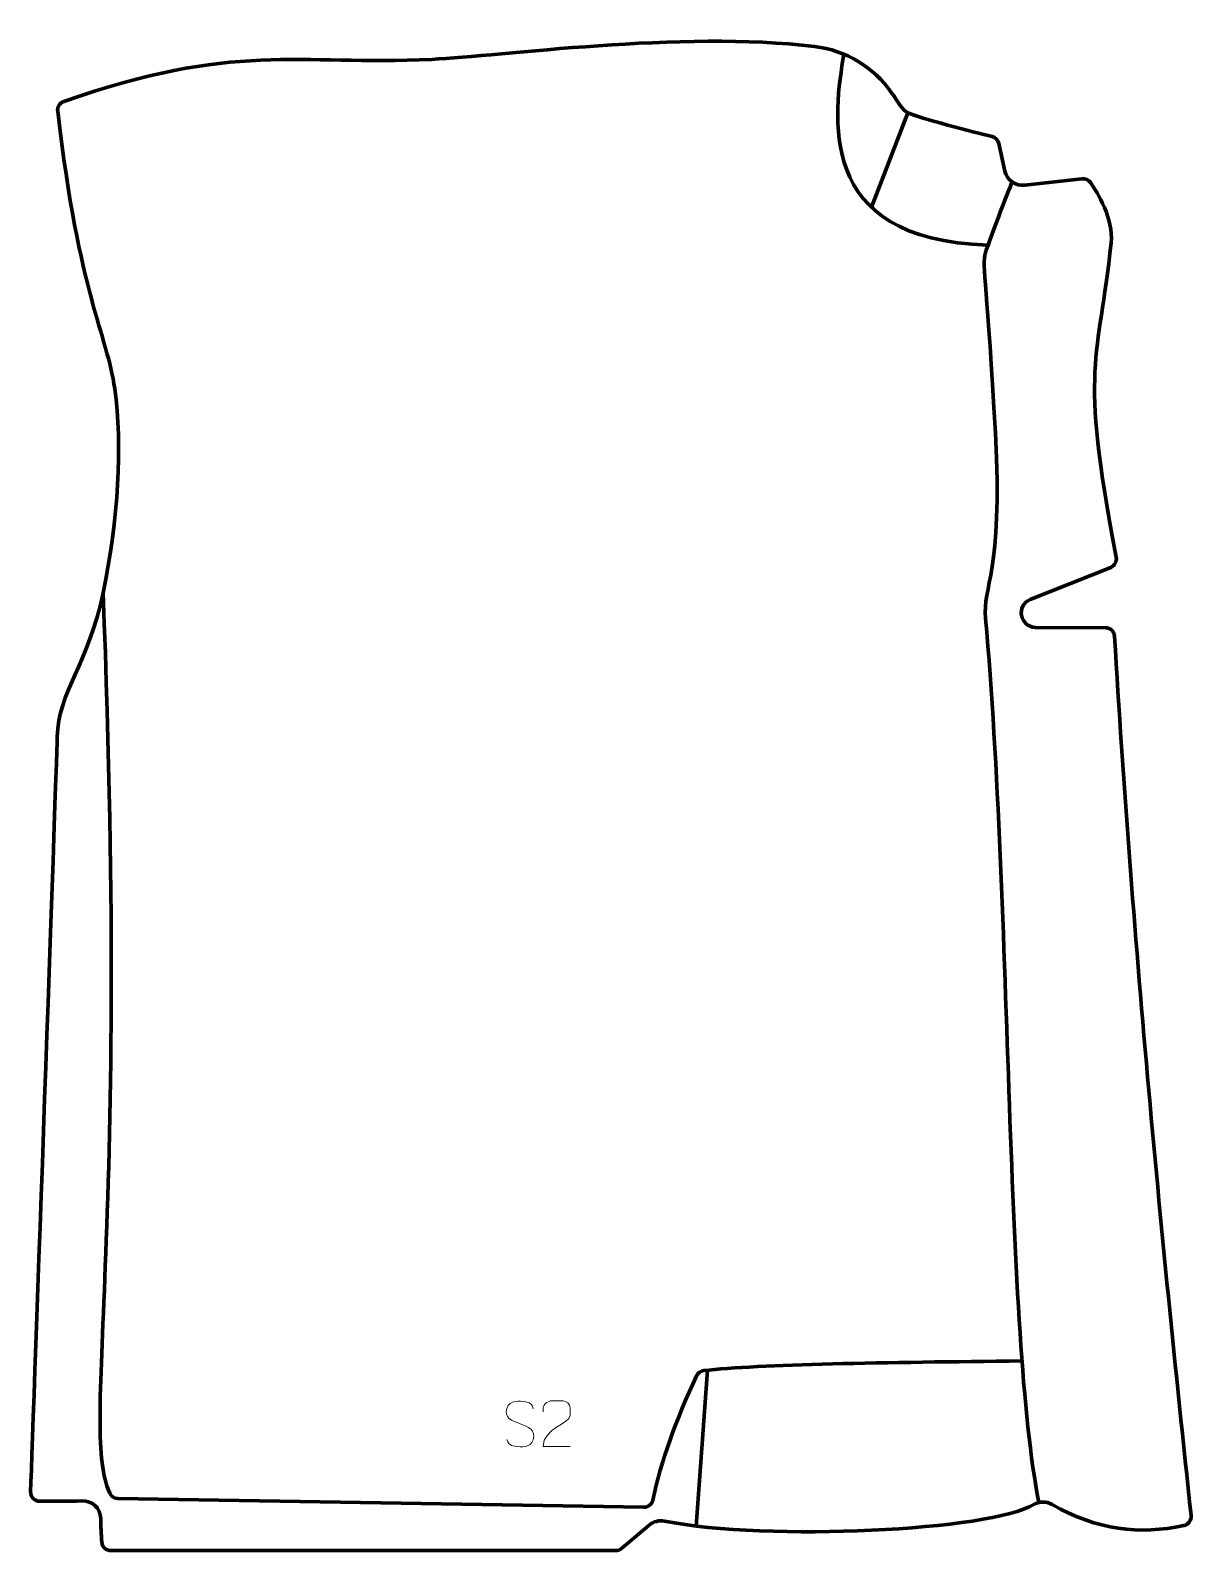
# Model space of a CAD drawing. Header units: millimetres. Extents: x -318 to 318, y -413 to 419.
import ezdxf

# ---------------------------------------------------------------- set-up
doc = ezdxf.new("R2010")
doc.units = ezdxf.units.MM
doc.header["$MEASUREMENT"] = 0
for name, color, linetype in [('layer 1', 7, 'Continuous'), ('layer 2', 7, 'Continuous'), ('layer 3', 7, 'Continuous')]:
    doc.layers.add(name, color=color, linetype=linetype)

msp = doc.modelspace()

# ---------------------------------------------------------------- linework, layer by layer
at = {"layer": 'layer 1', "color": 250, "lineweight": 9}
for points, knots in [([(-49.6756, -343.5315), (-53.9239, -342.0611), (-58.832, -340.2653), (-56.8269, -334.745), (-56.8269, -334.745), (-55.3234, -330.6051), (-50.1098, -330.9936), (-46.5062, -331.5947), (-46.5062, -331.5947), (-43.6456, -332.0719), (-42.7809, -333.2851), (-42.4703, -335.3692)], [0, 0, 0, 0, 0.25, 0.25, 0.25, 0.25, 0.5, 0.5, 0.5, 0.5, 1, 1, 1, 1]), ([(-22.3042, -356.0186), (-27.2186, -356.0183), (-32.133, -356.0183), (-37.0471, -356.0186), (-37.0471, -356.0186), (-37.0471, -346.0863), (-22.3961, -343.4451), (-22.3042, -339.1348), (-22.3042, -339.1348), (-22.3045, -337.7107), (-22.3045, -336.287), (-22.3042, -334.8637), (-22.3042, -334.8637), (-22.3211, -332.7866), (-24.4439, -331.0618), (-26.1149, -331.0445), (-26.1149, -331.0445), (-28.1881, -331.0449), (-30.261, -331.0449), (-32.3334, -331.0445), (-32.3334, -331.0445), (-34.1555, -331.028), (-36.9802, -332.8201), (-37.0471, -334.9137), (-37.0471, -334.9137), (-37.0471, -334.9137), (-37.0471, -336.9685), (-37.0471, -336.9685)], [0, 0, 0, 0, 0.125, 0.125, 0.125, 0.125, 0.25, 0.25, 0.25, 0.25, 0.375, 0.375, 0.375, 0.375, 0.5, 0.5, 0.5, 0.5, 0.625, 0.625, 0.625, 0.625, 0.75, 0.75, 0.75, 0.75, 1, 1, 1, 1]), ([(-49.6756, -343.5316), (-45.657, -345.1783), (-40.6275, -347.0666), (-42.4615, -352.4269), (-42.4615, -352.4269), (-43.9213, -356.6933), (-48.8321, -356.4366), (-52.5582, -355.8819), (-52.5582, -355.8819), (-55.3082, -355.4721), (-56.5291, -354.2586), (-56.9071, -352.1464)], [0, 0, 0, 0, 0.25, 0.25, 0.25, 0.25, 0.5, 0.5, 0.5, 0.5, 1, 1, 1, 1])]:
    msp.add_open_spline(points, degree=3, knots=knots, dxfattribs=at)
at = {"layer": 'layer 2', "color": 230, "lineweight": 200}
msp.add_open_spline([(-273.6083, -412.9948), (-276.2439, -412.9948), (-278.4272, -410.9508), (-278.5979, -408.3208), (-278.5979, -408.3208), (-278.8438, -404.5271), (-279.1426, -399.2269), (-279.1627, -395.575), (-279.1627, -395.575), (-279.1952, -389.7178), (-283.6091, -385.6104), (-289.4681, -385.7932), (-289.4681, -385.7932), (-296.9812, -386.0274), (-306.7189, -386.0115), (-312.5775, -385.972), (-312.5775, -385.972), (-315.3923, -385.9533), (-317.6328, -383.6162), (-317.5319, -380.8031), (-317.5319, -380.8031), (-315.8714, -334.6218), (-303.5312, 8.8929), (-302.9742, 32.2834), (-302.9742, 32.2834), (-302.3762, 57.3642), (-286.2398, 71.0988), (-277.873, 111.1081), (-277.873, 111.1081), (-269.5058, 151.1173), (-267.1154, 192.1221), (-271.4979, 222.776), (-271.4979, 222.776), (-275.8248, 253.039), (-290.8273, 273.6018), (-302.7107, 374.6775), (-302.7107, 374.6775), (-302.983, 376.9939), (-301.6142, 379.1949), (-299.4147, 379.9703), (-299.4147, 379.9703), (-205.9688, 412.9165), (-172.5596, 399.7798), (-97.9814, 403.1164), (-97.9814, 403.1164), (-60.6035, 404.7889), (38.2246, 418.949), (111.4881, 410.1402), (111.4881, 410.1402), (128.5167, 408.093), (143.9059, 398.9109), (153.6496, 384.7963), (153.6496, 384.7963), (157.272, 379.5498), (159.5086, 375.3965), (162.5918, 373.8559), (162.5918, 373.8559), (168.5947, 370.857), (198.8803, 363.2567), (208.5948, 360.8582), (208.5948, 360.8582), (210.437, 360.4035), (211.8604, 358.9451), (212.2725, 357.093), (212.2725, 357.093), (212.2725, 357.093), (215.6288, 342.0029), (215.6288, 342.0029), (215.6288, 342.0029), (216.7362, 337.0228), (221.4204, 333.6763), (226.4951, 334.2397), (226.4951, 334.2397), (226.4951, 334.2397), (257.7805, 337.7131), (257.7805, 337.7131), (257.7805, 337.7131), (259.5768, 337.9125), (261.34, 337.1289), (262.3944, 335.661), (262.3944, 335.661), (266.3565, 330.1468), (275.1294, 315.9376), (273.7542, 302.7712), (273.7542, 302.7712), (266.8811, 236.9629), (256.0667, 237.7197), (276.5588, 130.6897), (276.5588, 130.6897), (277.0097, 128.3352), (275.7277, 125.9918), (273.5009, 125.1046), (273.5009, 125.1046), (273.5009, 125.1046), (229.4898, 107.5722), (229.4898, 107.5722), (229.4898, 107.5722), (221.5819, 104.2388), (223.7642, 92.4931), (232.3431, 92.2183), (232.3431, 92.2183), (232.3431, 92.2183), (270.6523, 92.0227), (270.6523, 92.0227), (270.6523, 92.0227), (273.2886, 92.0094), (275.4596, 89.951), (275.6148, 87.3189), (275.6148, 87.3189), (285.1264, -73.6692), (300.3558, -234.06), (317.5061, -393.8563), (317.5061, -393.8563), (317.7795, -396.4026), (316.0823, -398.7465), (313.5765, -399.2763), (313.5765, -399.2763), (289.2878, -404.4159), (266.1618, -401.8678), (241.4317, -387.7655), (241.4317, -387.7655), (238.3036, -385.9823), (234.4428, -385.96), (231.3638, -387.8266), (231.3638, -387.8266), (207.9802, -402.0029), (85.5547, -408.0986), (29.4045, -396.8838), (29.4045, -396.8838), (26.4154, -396.2869), (23.3201, -397.0743), (20.9886, -399.0375), (20.9886, -399.0375), (20.9886, -399.0375), (5.8075, -411.8186), (5.8075, -411.8186), (5.8075, -411.8186), (4.9058, -412.5782), (3.7642, -412.9948), (2.5856, -412.9948), (2.5856, -412.9948), (2.5856, -412.9948), (-273.6083, -412.9948), (-273.6083, -412.9948)], degree=3, knots=[0, 0, 0, 0, 0.02702703, 0.02702703, 0.02702703, 0.02702703, 0.05405405, 0.05405405, 0.05405405, 0.05405405, 0.08108108, 0.08108108, 0.08108108, 0.08108108, 0.10810811, 0.10810811, 0.10810811, 0.10810811, 0.13513514, 0.13513514, 0.13513514, 0.13513514, 0.16216216, 0.16216216, 0.16216216, 0.16216216, 0.18918919, 0.18918919, 0.18918919, 0.18918919, 0.21621622, 0.21621622, 0.21621622, 0.21621622, 0.24324324, 0.24324324, 0.24324324, 0.24324324, 0.27027027, 0.27027027, 0.27027027, 0.27027027, 0.2972973, 0.2972973, 0.2972973, 0.2972973, 0.32432432, 0.32432432, 0.32432432, 0.32432432, 0.35135135, 0.35135135, 0.35135135, 0.35135135, 0.37837838, 0.37837838, 0.37837838, 0.37837838, 0.40540541, 0.40540541, 0.40540541, 0.40540541, 0.43243243, 0.43243243, 0.43243243, 0.43243243, 0.45945946, 0.45945946, 0.45945946, 0.45945946, 0.48648649, 0.48648649, 0.48648649, 0.48648649, 0.51351351, 0.51351351, 0.51351351, 0.51351351, 0.54054054, 0.54054054, 0.54054054, 0.54054054, 0.56756757, 0.56756757, 0.56756757, 0.56756757, 0.59459459, 0.59459459, 0.59459459, 0.59459459, 0.62162162, 0.62162162, 0.62162162, 0.62162162, 0.64864865, 0.64864865, 0.64864865, 0.64864865, 0.67567568, 0.67567568, 0.67567568, 0.67567568, 0.7027027, 0.7027027, 0.7027027, 0.7027027, 0.72972973, 0.72972973, 0.72972973, 0.72972973, 0.75675676, 0.75675676, 0.75675676, 0.75675676, 0.78378378, 0.78378378, 0.78378378, 0.78378378, 0.81081081, 0.81081081, 0.81081081, 0.81081081, 0.83783784, 0.83783784, 0.83783784, 0.83783784, 0.86486486, 0.86486486, 0.86486486, 0.86486486, 0.89189189, 0.89189189, 0.89189189, 0.89189189, 0.91891892, 0.91891892, 0.91891892, 0.91891892, 0.94594595, 0.94594595, 0.94594595, 0.94594595, 1, 1, 1, 1], dxfattribs=at)
at = {"layer": 'layer 3', "color": 142, "lineweight": 200}
for points in [[(127.4667, 405.9447), (122.3504, 373.6246), (110.5969, 304.198), (206.3633, 301.4636)], [(162.5919, 373.8559), (162.5919, 373.8559), (142.6603, 322.1532), (142.6603, 322.1532)], [(52.8056, -314.2919), (52.8056, -314.2919), (46.62, -399.5663), (46.62, -399.5663)]]:
    msp.add_open_spline(points, degree=3, dxfattribs=at)
for points, knots in [([(234.1772, -386.6832), (215.7823, -292.5516), (219.3961, -62.4576), (205.0247, 97.1138), (205.0247, 97.1138), (203.3596, 115.6046), (214.5874, 120.4221), (210.4035, 198.7138), (210.4035, 198.7138), (206.2202, 277.005), (202.8667, 290.5436), (204.9696, 297.3254), (204.9696, 297.3254), (207.6811, 306.0669), (219.5729, 336.0438), (219.5729, 336.0438)], [0, 0, 0, 0, 0.2, 0.2, 0.2, 0.2, 0.4, 0.4, 0.4, 0.4, 0.6, 0.6, 0.6, 0.6, 1, 1, 1, 1]), ([(-277.8729, 111.108), (-263.3367, -249.6258), (-290.3164, -345.8634), (-274.234, -381.6362), (-274.234, -381.6362), (-273.4466, -383.3884), (-271.6961, -384.5092), (-269.7756, -384.5406), (-269.7756, -384.5406), (-269.7756, -384.5406), (17.9837, -389.3017), (17.9837, -389.3017), (17.9837, -389.3017), (20.3696, -389.3408), (22.4594, -387.6912), (22.9533, -385.3569), (22.9533, -385.3569), (27.4734, -363.9793), (35.714, -341.2184), (46.8593, -317.3774), (46.8593, -317.3774), (47.5945, -315.8041), (49.0843, -314.7189), (50.8093, -314.5161), (50.8093, -314.5161), (80.673, -311.0095), (150.5763, -309.9776), (224.9722, -309.2233)], [0, 0, 0, 0, 0.125, 0.125, 0.125, 0.125, 0.25, 0.25, 0.25, 0.25, 0.375, 0.375, 0.375, 0.375, 0.5, 0.5, 0.5, 0.5, 0.625, 0.625, 0.625, 0.625, 0.75, 0.75, 0.75, 0.75, 1, 1, 1, 1])]:
    msp.add_open_spline(points, degree=3, knots=knots, dxfattribs=at)

doc.saveas('drawing.dxf')
